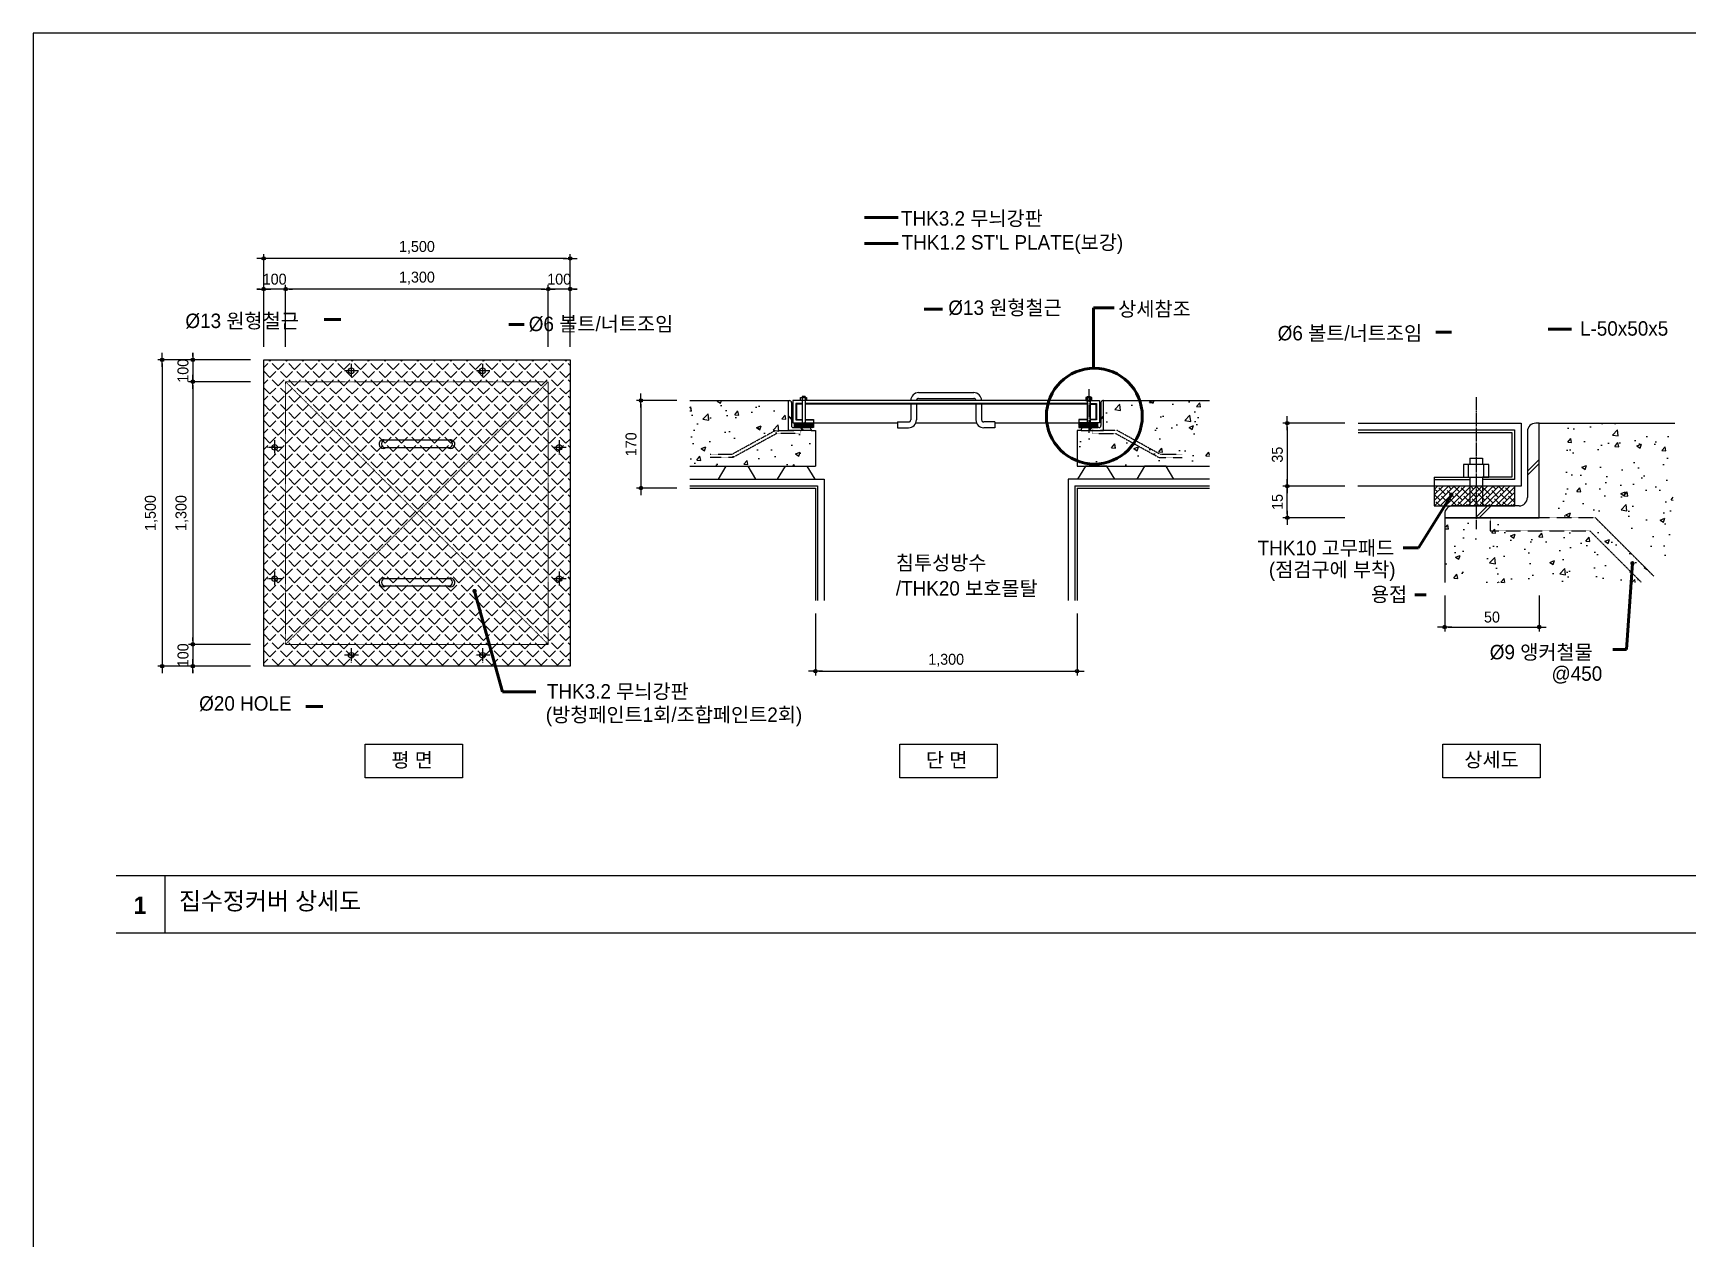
# Model space of a CAD drawing. Header units: millimetres. Extents: x 190 to 16800, y 0 to 5940.
# Drawn here: x 8400 to 12180, y 3185 to 5940 of the extents above; entities that cross this region are included whole.
import ezdxf
from ezdxf.enums import TextEntityAlignment as Align

# ---------------------------------------------------------------- set-up
doc = ezdxf.new("R2010")
doc.units = ezdxf.units.MM
for name, pattern in [('CEN', [35, 30, -2, 1, -2]), ('HID', [2.3, 1.5, -0.8]), ('HIDDEN', [0.375, 0.25, -0.125]), ('HIDK', [2.3, 1.4, -0.9])]:
    doc.linetypes.add(name, pattern=pattern)
for name, color, linetype in [('3', 3, 'Continuous'), ('3TEX', 3, 'Continuous'), ('4', 4, 'Continuous'), ('7', 7, 'Continuous'), ('7DIM', 9, 'Continuous'), ('8', 8, 'Continuous'), ('9', 9, 'Continuous'), ('CEN', 1, 'CEN'), ('COL', 2, 'Continuous'), ('EH', 2, 'HIDDEN'), ('ELE', 4, 'Continuous'), ('ELE1', 3, 'Continuous'), ('ETC', 6, 'Continuous'), ('HAT', 5, 'Continuous'), ('HATC', 1, 'Continuous'), ('HID', 7, 'HID'), ('SY', 1, 'Continuous'), ('SYM', 1, 'Continuous'), ('SYMBOL', 7, 'Continuous'), ('TEX', 3, 'Continuous'), ('WAL', 3, 'Continuous'), ('방수', 5, 'Continuous')]:
    doc.layers.add(name, color=color, linetype=linetype)
doc.layers.add('무근', color=7, linetype='Continuous', lineweight=18)
doc.styles.add('1', font='')
doc.styles.add('나눔고딕', font='')
doc.styles.get('1').set_extended_font_data('Dotum')
doc.styles.get('나눔고딕').set_extended_font_data('Dotum')
doc.dimstyles.new('DIM1', dxfattribs={"dimtxt": 3.5, "dimasz": 0.8, "dimexe": 1, "dimexo": 3, "dimgap": 1, "dimtad": 1, "dimdec": 0, "dimzin": 1, "dimlunit": 6, "dimtxsty": '나눔고딕', "dimblk": 'DIMDOT', "dimcen": 1, "dimclrd": 256, "dimclre": 256, "dimclrt": 3, "dimadec": 0, "dimazin": 0, "dimtfac": 1, "dimtdec": 0, "dimtix": 1, "dimtmove": 2, "dimatfit": 3, "dimldrblk": 'DIMDOT', "dimfxl": 1, "dimtolj": 1, "dimarcsym": 0})
pattern_1 = [(50, (-52786.67, -16635.654), (107.58903, -9.41282), [11.25, -123.75]), (355, (-52786.67, -16635.65), (-20.8127, 112.82882), [9, -99]), (100.4514, (-52777.71, -16636.44), (86.7764, 103.41593), [9.56103, -105.17132]), (46.1842, (-52786.67, -16605.65), (160.08616, -24.82785), [16.875, -185.625]), (96.6356, (-52773.33, -16607.72), (140.1994, 146.11768), [14.34154, -157.75695]), (351.1842, (-52786.67, -16605.65), (140.1993, 146.1178), [13.5, -148.5]), (21, (-52771.67, -16613.154), (89.53606, -60.39283), [11.25, -123.75]), (326, (-52771.67, -16613.15), (36.4973, 108.7725), [9, -99]), (71.4514, (-52764.21, -16618.19), (126.0334, 48.37957), [9.56103, -105.17132]), (37.5, (-52786.674, -16635.654), (1.823978, 49.934078), [0, -97.8, 0, -100.5, 0, -99.375]), (7.5, (-52786.674, -16635.654), (39.46043, 59.161757), [0, -57.3, 0, -95.55, 0, -37.875]), (327.5, (-52820.124, -16635.654), (80.073365, -3.38323), [0, -37.5, 0, -117, 0, -155.25]), (317.5, (-52835.124, -16635.654), (87.477925, 15.01575), [0, -48.75, 0, -77.7, 0, -110.25])]

# ---------------------------------------------------------------- blocks, each defined once
blk = doc.blocks.new('DIMDOT')
at = {"color": 0}
blk.add_line((-2, 0), (2, 0), dxfattribs=at)
for radius in [0.5, 0.25]:
    blk.add_circle((0, 0), radius, dxfattribs=at)
blk = doc.blocks.new('*D223')
at = {"layer": '7DIM', "lineweight": -2, "transparency": 16777216}
for p, q in [((8918.8, 5355.2), (8910.8, 5355.2)), ((8926.8, 5223.5), (8926.8, 5365.2)), ((8976.8, 5355.2), (8926.8, 5355.2)), ((8976.8, 5223.5), (8976.8, 5365.2)), ((8984.8, 5355.2), (8992.8, 5355.2))]:
    blk.add_line(p, q, dxfattribs=at)
at = {"layer": 'Defpoints', "color": 0, "transparency": 16777216}
for p in [(8926.8, 5355.2), (8926.8, 5193.5), (8976.8, 5193.5)]:
    blk.add_point(p, dxfattribs=at)
at = {"layer": '7DIM', "lineweight": -2, "transparency": 16777216, "xscale": 8, "yscale": 8, "zscale": 8}
for p, rotation in [((8926.8, 5355.2), 359.9999999615802), ((8976.8, 5355.2), 179.9999999615802)]:
    blk.add_blockref('DIMDOT', p, dxfattribs=dict(at, rotation=rotation))
at = {"layer": '7DIM', "color": 3, "transparency": 16777216, "insert": (8951.8, 5377.7), "char_height": 25, "attachment_point": 5, "rotation": 360, "style": '나눔고딕'}
blk.add_mtext('\\A1;100', dxfattribs=at)
blk = doc.blocks.new('*D224')
at = {"layer": '7DIM', "lineweight": -2, "transparency": 16777216}
for p, q in [((9870.3, 5100.5), (9778.5, 5100.5)), ((9788.5, 5092.5), (9788.5, 4908.5)), ((9870.3, 4900.5), (9778.5, 4900.5))]:
    blk.add_line(p, q, dxfattribs=at)
at = {"layer": 'Defpoints', "color": 0, "transparency": 16777216}
for p in [(9900.3, 5100.5), (9788.5, 4900.5), (9900.3, 4900.5)]:
    blk.add_point(p, dxfattribs=at)
at = {"layer": '7DIM', "lineweight": -2, "transparency": 16777216, "xscale": 8, "yscale": 8, "zscale": 8}
for p, rotation in [((9788.5, 5100.5), 90), ((9788.5, 4900.5), 270)]:
    blk.add_blockref('DIMDOT', p, dxfattribs=dict(at, rotation=rotation))
at = {"layer": '7DIM', "color": 3, "transparency": 16777216, "insert": (9766, 5000.5), "char_height": 25, "attachment_point": 5, "rotation": 90, "style": '나눔고딕'}
blk.add_mtext('\\A1;170', dxfattribs=at)
blk = doc.blocks.new('*D225')
at = {"layer": '7DIM', "lineweight": -2, "transparency": 16777216}
for p, q in [((10187, 4613.9), (10187, 4472.1)), ((10784.7, 4613.9), (10784.7, 4472.1)), ((10195, 4482.1), (10776.7, 4482.1))]:
    blk.add_line(p, q, dxfattribs=at)
at = {"layer": 'Defpoints', "color": 0, "transparency": 16777216}
for p in [(10187, 4643.9), (10784.7, 4643.9), (10784.7, 4482.1)]:
    blk.add_point(p, dxfattribs=at)
at = {"layer": '7DIM', "lineweight": -2, "transparency": 16777216, "xscale": 8, "yscale": 8, "zscale": 8, "rotation": 180}
blk.add_blockref('DIMDOT', (10187, 4482.1), dxfattribs=at)
at = {"layer": '7DIM', "lineweight": -2, "transparency": 16777216, "xscale": 8, "yscale": 8, "zscale": 8}
blk.add_blockref('DIMDOT', (10784.7, 4482.1), dxfattribs=at)
at = {"layer": '7DIM', "color": 3, "transparency": 16777216, "insert": (10485.8, 4507.1), "char_height": 25, "attachment_point": 5, "style": '나눔고딕'}
blk.add_mtext('\\A1;1,300', dxfattribs=at)
blk = doc.blocks.new('*D226')
at = {"layer": '7DIM', "lineweight": -2, "transparency": 16777216}
for p, q in [((11396.8, 5048.8), (11255, 5048.8)), ((11265, 5040.8), (11265, 4912.8)), ((11396.8, 4904.8), (11255, 4904.8))]:
    blk.add_line(p, q, dxfattribs=at)
at = {"layer": 'Defpoints', "color": 0, "transparency": 16777216}
for p in [(11426.8, 5048.8), (11265, 4904.8), (11426.8, 4904.8)]:
    blk.add_point(p, dxfattribs=at)
at = {"layer": '7DIM', "lineweight": -2, "transparency": 16777216, "xscale": 8, "yscale": 8, "zscale": 8}
for p, rotation in [((11265, 5048.8), 90), ((11265, 4904.8), 270)]:
    blk.add_blockref('DIMDOT', p, dxfattribs=dict(at, rotation=rotation))
at = {"layer": '7DIM', "color": 3, "transparency": 16777216, "insert": (11242.5, 4976.8), "char_height": 25, "attachment_point": 5, "rotation": 90, "style": '나눔고딕'}
blk.add_mtext('\\A1;35', dxfattribs=at)
blk = doc.blocks.new('*D227')
at = {"layer": '7DIM', "lineweight": -2, "transparency": 16777216}
for p, q in [((11396.8, 4904.8), (11255, 4904.8)), ((11265, 4840.8), (11265, 4896.8)), ((11396.8, 4832.8), (11255, 4832.8))]:
    blk.add_line(p, q, dxfattribs=at)
at = {"layer": 'Defpoints', "color": 0, "transparency": 16777216}
for p in [(11265, 4904.8), (11426.8, 4904.8), (11426.8, 4832.8)]:
    blk.add_point(p, dxfattribs=at)
at = {"layer": '7DIM', "lineweight": -2, "transparency": 16777216, "xscale": 8, "yscale": 8, "zscale": 8}
for p, rotation in [((11265, 4904.8), 90), ((11265, 4832.8), 270)]:
    blk.add_blockref('DIMDOT', p, dxfattribs=dict(at, rotation=rotation))
at = {"layer": '7DIM', "color": 3, "transparency": 16777216, "insert": (11242.5, 4868.8), "char_height": 25, "attachment_point": 5, "rotation": 90, "style": '나눔고딕'}
blk.add_mtext('\\A1;15', dxfattribs=at)
blk = doc.blocks.new('*D228')
at = {"layer": '7DIM', "lineweight": -2, "transparency": 16777216}
for p, q in [((11624.6, 4654.9), (11624.6, 4573.1)), ((11840.6, 4654.9), (11840.6, 4573.1)), ((11632.6, 4583.1), (11832.6, 4583.1))]:
    blk.add_line(p, q, dxfattribs=at)
at = {"layer": 'Defpoints', "color": 0, "transparency": 16777216}
for p in [(11624.6, 4684.9), (11840.6, 4684.9), (11840.6, 4583.1)]:
    blk.add_point(p, dxfattribs=at)
at = {"layer": '7DIM', "lineweight": -2, "transparency": 16777216, "xscale": 8, "yscale": 8, "zscale": 8, "rotation": 180}
blk.add_blockref('DIMDOT', (11624.6, 4583.1), dxfattribs=at)
at = {"layer": '7DIM', "lineweight": -2, "transparency": 16777216, "xscale": 8, "yscale": 8, "zscale": 8}
blk.add_blockref('DIMDOT', (11840.6, 4583.1), dxfattribs=at)
at = {"layer": '7DIM', "color": 3, "transparency": 16777216, "insert": (11732.6, 4605.6), "char_height": 25, "attachment_point": 5, "style": '나눔고딕'}
blk.add_mtext('\\A1;50', dxfattribs=at)
blk = doc.blocks.new('*D229')
at = {"layer": '7DIM', "lineweight": -2, "transparency": 16777216}
for p, q in [((8926.8, 5223.5), (8926.8, 5435.2)), ((9618.8, 5425.2), (8934.8, 5425.2)), ((9626.8, 5223.5), (9626.8, 5435.2))]:
    blk.add_line(p, q, dxfattribs=at)
at = {"layer": 'Defpoints', "color": 0, "transparency": 16777216}
for p in [(8926.8, 5425.2), (8926.8, 5193.5), (9626.8, 5193.5)]:
    blk.add_point(p, dxfattribs=at)
at = {"layer": '7DIM', "lineweight": -2, "transparency": 16777216, "xscale": 8, "yscale": 8, "zscale": 8}
for p, rotation in [((8926.8, 5425.2), 179.9999999627999), ((9626.8, 5425.2), 359.9999999627999)]:
    blk.add_blockref('DIMDOT', p, dxfattribs=dict(at, rotation=rotation))
at = {"layer": '7DIM', "color": 3, "transparency": 16777216, "insert": (9276.8, 5450.2), "char_height": 25, "attachment_point": 5, "rotation": 360, "style": '나눔고딕'}
blk.add_mtext('\\A1;1,500', dxfattribs=at)
blk = doc.blocks.new('*D230')
at = {"layer": '7DIM', "lineweight": -2, "transparency": 16777216}
for p, q in [((8976.8, 5223.5), (8976.8, 5365.2)), ((9568.8, 5355.2), (8984.8, 5355.2)), ((9576.8, 5223.5), (9576.8, 5365.2))]:
    blk.add_line(p, q, dxfattribs=at)
at = {"layer": 'Defpoints', "color": 0, "transparency": 16777216}
for p in [(8976.8, 5355.2), (8976.8, 5193.5), (9576.8, 5193.5)]:
    blk.add_point(p, dxfattribs=at)
at = {"layer": '7DIM', "lineweight": -2, "transparency": 16777216, "xscale": 8, "yscale": 8, "zscale": 8}
for p, rotation in [((8976.8, 5355.2), 179.9999999630032), ((9576.8, 5355.2), 359.9999999630032)]:
    blk.add_blockref('DIMDOT', p, dxfattribs=dict(at, rotation=rotation))
at = {"layer": '7DIM', "color": 3, "transparency": 16777216, "insert": (9276.8, 5380.2), "char_height": 25, "attachment_point": 5, "rotation": 360, "style": '나눔고딕'}
blk.add_mtext('\\A1;1,300', dxfattribs=at)
blk = doc.blocks.new('*D231')
at = {"layer": '7DIM', "lineweight": -2, "transparency": 16777216}
for p, q in [((9568.8, 5355.2), (9560.8, 5355.2)), ((9576.8, 5223.5), (9576.8, 5365.2)), ((9626.8, 5355.2), (9576.8, 5355.2)), ((9626.8, 5223.5), (9626.8, 5365.2)), ((9634.8, 5355.2), (9642.8, 5355.2))]:
    blk.add_line(p, q, dxfattribs=at)
at = {"layer": 'Defpoints', "color": 0, "transparency": 16777216}
for p in [(9576.8, 5355.2), (9576.8, 5193.5), (9626.8, 5193.5)]:
    blk.add_point(p, dxfattribs=at)
at = {"layer": '7DIM', "lineweight": -2, "transparency": 16777216, "xscale": 8, "yscale": 8, "zscale": 8}
for p, rotation in [((9576.8, 5355.2), 359.9999999615802), ((9626.8, 5355.2), 179.9999999615802)]:
    blk.add_blockref('DIMDOT', p, dxfattribs=dict(at, rotation=rotation))
at = {"layer": '7DIM', "color": 3, "transparency": 16777216, "insert": (9601.8, 5377.7), "char_height": 25, "attachment_point": 5, "rotation": 360, "style": '나눔고딕'}
blk.add_mtext('\\A1;100', dxfattribs=at)
blk = doc.blocks.new('*D232')
at = {"layer": '7DIM', "lineweight": -2, "transparency": 16777216}
for p, q in [((8896.8, 4543.5), (8755, 4543.5)), ((8765, 4551.5), (8765, 4559.5)), ((8765, 4543.5), (8765, 4493.5)), ((8896.8, 4493.5), (8755, 4493.5)), ((8765, 4485.5), (8765, 4477.5))]:
    blk.add_line(p, q, dxfattribs=at)
at = {"layer": 'Defpoints', "color": 0, "transparency": 16777216}
for p in [(8926.8, 4543.5), (8765, 4493.5), (8926.8, 4493.5)]:
    blk.add_point(p, dxfattribs=at)
at = {"layer": '7DIM', "lineweight": -2, "transparency": 16777216, "xscale": 8, "yscale": 8, "zscale": 8}
for p, rotation in [((8765, 4543.5), 270), ((8765, 4493.5), 90)]:
    blk.add_blockref('DIMDOT', p, dxfattribs=dict(at, rotation=rotation))
at = {"layer": '7DIM', "color": 3, "transparency": 16777216, "insert": (8742.5, 4518.5), "char_height": 25, "attachment_point": 5, "rotation": 90, "style": '나눔고딕'}
blk.add_mtext('\\A1;100', dxfattribs=at)
blk = doc.blocks.new('*D233')
at = {"layer": '7DIM', "lineweight": -2, "transparency": 16777216}
for p, q in [((8896.8, 5193.5), (8685, 5193.5)), ((8695, 5185.5), (8695, 4501.5)), ((8896.8, 4493.5), (8685, 4493.5))]:
    blk.add_line(p, q, dxfattribs=at)
at = {"layer": 'Defpoints', "color": 0, "transparency": 16777216}
for p in [(8926.8, 5193.5), (8695, 4493.5), (8926.8, 4493.5)]:
    blk.add_point(p, dxfattribs=at)
at = {"layer": '7DIM', "lineweight": -2, "transparency": 16777216, "xscale": 8, "yscale": 8, "zscale": 8}
for p, rotation in [((8695, 5193.5), 90), ((8695, 4493.5), 270)]:
    blk.add_blockref('DIMDOT', p, dxfattribs=dict(at, rotation=rotation))
at = {"layer": '7DIM', "color": 3, "transparency": 16777216, "insert": (8670.1, 4843.5), "char_height": 25, "attachment_point": 5, "rotation": 90, "style": '나눔고딕'}
blk.add_mtext('\\A1;1,500', dxfattribs=at)
blk = doc.blocks.new('*D234')
at = {"layer": '7DIM', "lineweight": -2, "transparency": 16777216}
for p, q in [((8896.8, 5143.5), (8755, 5143.5)), ((8765, 5135.5), (8765, 4551.5)), ((8896.8, 4543.5), (8755, 4543.5))]:
    blk.add_line(p, q, dxfattribs=at)
at = {"layer": 'Defpoints', "color": 0, "transparency": 16777216}
for p in [(8926.8, 5143.5), (8765, 4543.5), (8926.8, 4543.5)]:
    blk.add_point(p, dxfattribs=at)
at = {"layer": '7DIM', "lineweight": -2, "transparency": 16777216, "xscale": 8, "yscale": 8, "zscale": 8}
for p, rotation in [((8765, 5143.5), 90), ((8765, 4543.5), 270)]:
    blk.add_blockref('DIMDOT', p, dxfattribs=dict(at, rotation=rotation))
at = {"layer": '7DIM', "color": 3, "transparency": 16777216, "insert": (8740.1, 4843.5), "char_height": 25, "attachment_point": 5, "rotation": 90, "style": '나눔고딕'}
blk.add_mtext('\\A1;1,300', dxfattribs=at)
blk = doc.blocks.new('*D235')
at = {"layer": '7DIM', "lineweight": -2, "transparency": 16777216}
for p, q in [((8896.8, 5193.5), (8755, 5193.5)), ((8765, 5201.5), (8765, 5209.5)), ((8765, 5193.5), (8765, 5143.5)), ((8896.8, 5143.5), (8755, 5143.5)), ((8765, 5135.5), (8765, 5127.5))]:
    blk.add_line(p, q, dxfattribs=at)
at = {"layer": 'Defpoints', "color": 0, "transparency": 16777216}
for p in [(8926.8, 5193.5), (8765, 5143.5), (8926.8, 5143.5)]:
    blk.add_point(p, dxfattribs=at)
at = {"layer": '7DIM', "lineweight": -2, "transparency": 16777216, "xscale": 8, "yscale": 8, "zscale": 8}
for p, rotation in [((8765, 5193.5), 270), ((8765, 5143.5), 90)]:
    blk.add_blockref('DIMDOT', p, dxfattribs=dict(at, rotation=rotation))
at = {"layer": '7DIM', "color": 3, "transparency": 16777216, "insert": (8742.5, 5168.5), "char_height": 25, "attachment_point": 5, "rotation": 90, "style": '나눔고딕'}
blk.add_mtext('\\A1;100', dxfattribs=at)

msp = doc.modelspace()

# ---------------------------------------------------------------- hatches: boundary and pattern name
at = {"layer": '8'}
h = msp.add_hatch(dxfattribs=at)
h.set_pattern_fill('ANGLE', color=256, scale=96.538637, angle=45, style=0)
h.set_pattern_definition([(45, (3478.39, 1229.577), (-18.77236, 18.77236), [19.30773, -7.2404]), (135, (3478.39, 1229.577), (-18.77236, -18.77236), [19.30773, -7.2404])])
h.paths.add_polyline_path([(9626.7, 5193.4), (9626.7, 4493.5), (8926.8, 4493.5), (8926.8, 5193.4)])
h = msp.add_hatch(dxfattribs=at)
h.set_pattern_fill('AR-CONC', color=256, scale=15, style=0)
h.set_pattern_definition(pattern_1)
edge = h.paths.add_edge_path()
edge.add_line((10126, 5100.5), (9900.3, 5100.5))
edge.add_line((9900.3, 5100.5), (9900.3, 4950.5))
edge.add_line((9900.3, 4950.5), (10187, 4950.5))
edge.add_line((10187, 4950.5), (10187, 5032.3))
edge.add_line((10187, 5032.3), (10177.2, 5032.3))
edge.add_line((10177.2, 5032.3), (10152.5, 5032.3))
edge.add_arc((10154.5, 5030.3), 2.84, 134.5091, 134.7244)
edge.add_line((10152.5, 5032.3), (10152.5, 5032.3))
edge.add_line((10152.5, 5032.3), (10126, 5032.3))
edge.add_line((10126, 5032.3), (10126, 5100.5))
h = msp.add_hatch(dxfattribs=at)
h.set_pattern_fill('AR-CONC', color=256, scale=15, style=0)
h.set_pattern_definition(pattern_1)
edge = h.paths.add_edge_path()
edge.add_line((10784.7, 4962.9), (10784.7, 4950.5))
edge.add_line((10784.7, 4950.5), (11087.4, 4950.5))
edge.add_line((11087.4, 4950.5), (11087.4, 5100.5))
edge.add_line((11087.4, 5100.5), (10927.9, 5100.5))
edge.add_arc((10824.3, 5064.9), 109.5, 0, 18.9299, ccw=False)
edge.add_arc((10824.3, 5064.9), 109.5, 248.7784, 360, ccw=False)
edge = h.paths.add_edge_path(flags=17)
edge.add_arc((10824.3, 5064.9), 109.5, 360, 378.9299)
edge.add_line((10927.9, 5100.5), (10845.6, 5100.5))
edge.add_line((10845.6, 5100.5), (10845.6, 5032.3))
edge.add_line((10845.6, 5032.3), (10876, 5032.3))
edge.add_line((10876, 5032.3), (10918.4, 5008.8))
edge.add_arc((10824.3, 5064.9), 109.5, 329.168, 360)
edge = h.paths.add_edge_path(flags=16)
edge.add_line((10914.2, 5002.4), (10873, 5025.2))
edge.add_line((10873, 5025.2), (10819.2, 5025.2))
edge.add_line((10819.2, 5025.2), (10819.2, 5032.3))
edge.add_line((10819.2, 5032.3), (10794.5, 5032.3))
edge.add_line((10794.5, 5032.3), (10784.7, 5032.3))
edge.add_line((10784.7, 5032.3), (10784.7, 4962.9))
edge.add_arc((10824.3, 5064.9), 109.5, 248.7784, 325.1611)
h = msp.add_hatch(dxfattribs=at)
h.set_pattern_fill('AR-CONC', color=256, scale=15, style=0)
h.set_pattern_definition([(50, (9612.33, 13420.37), (107.589, -9.4128), [11.25, -123.75]), (355, (9612.33, 13420.37), (-20.8127, 112.8288), [9, -99]), (100.4514, (9621.29, 13419.58), (86.7764, 103.4159), [9.561, -105.1713]), (46.1842, (9612.33, 13450.37), (160.0862, -24.8279), [16.875, -185.625]), (96.6356, (9625.67, 13448.3), (140.1994, 146.1177), [14.3415, -157.757]), (351.1842, (9612.33, 13450.37), (140.1993, 146.1178), [13.5, -148.5]), (21, (9627.33, 13442.87), (89.5361, -60.3928), [11.25, -123.75]), (326, (9627.33, 13442.87), (36.4973, 108.7725), [9, -99]), (71.4514, (9634.79, 13437.84), (126.0334, 48.3796), [9.561, -105.1713]), (37.5, (9612.33, 13420.37), (1.82398, 49.93408), [0, -97.8, 0, -100.5, 0, -99.375]), (7.5, (9612.33, 13420.37), (39.46043, 59.16176), [0, -57.3, 0, -95.55, 0, -37.875]), (327.5, (9578.88, 13420.37), (80.07337, -3.38323), [0, -37.5, 0, -117, 0, -155.25]), (317.5, (9563.88, 13420.37), (87.4779, 15.01575), [0, -48.75, 0, -77.7, 0, -110.25])])
h.paths.add_polyline_path([(12118.5, 4684.9), (12000.6, 4802.8), (11773, 4802.8), (11773, 4832.8), (11772.4, 4832.8), (11754.3, 4793.7), (11748.8, 4797.4), (11705.9, 4733.4), (11627.5, 4733.4), (11627.5, 4684.9)])
h.paths.add_polyline_path([(11705.9, 4733.4), (11772.4, 4832.8), (11627.5, 4832.8), (11627.5, 4733.4)], flags=16)
h.paths.add_polyline_path([(12146.8, 5048.8), (11884.9, 5048.8), (11884.9, 4832.8), (12013, 4832.8), (12146.8, 4698.9)])

# ---------------------------------------------------------------- linework, layer by layer
at = {"color": 0}
for p, q in [((10139.3, 5038.7), (10139.1, 5038.8)), ((10789, 5038.7), (10788.8, 5038.9))]:
    msp.add_line(p, q, dxfattribs=at)
for p, q in [((11722.4, 4904.4), (11722.1, 4904.7)), ((11773.3, 4904.4), (11773.1, 4904.7)), ((11601.5, 4859.9), (11600.9, 4860.5))]:
    msp.add_line(p, q)
msp.add_lwpolyline([(8400, 0), (16800, 0), (16800, 5940), (8400, 5940)], close=True)
at = {"layer": '3'}
for p, q in [((10156.7, 5100.5), (10135.8, 5100.5)), ((10815, 5100.5), (10835.8, 5100.5))]:
    msp.add_line(p, q, dxfattribs=at)
for radius in [18, 5]:
    msp.add_arc((10422.9, 5100.5), radius, 90, 180, dxfattribs=at)
at = {"layer": '4'}
for p, q in [((10126, 5100.5), (10128, 5100.5)), ((10126, 5032.3), (10126, 5100.5)), ((10132.4, 5059.5), (10126, 5065.8)), ((10132.4, 5096), (10132.4, 5043.2)), ((10839.3, 5059.5), (10845.6, 5065.8)), ((10845.6, 5100.5), (10843.7, 5100.5)), ((10132.4, 5057.4), (10126, 5063.8)), ((10177.2, 5032.3), (10126, 5032.3)), ((10136.9, 5038.7), (10172.7, 5038.7)), ((10139.3, 5049.3), (10182.9, 5049.3)), ((10139.3, 5038.7), (10139.3, 5049.3)), ((10182.9, 5038.7), (10139.3, 5038.7)), ((10152.1, 5038.7), (10158.5, 5032.3)), ((10154.1, 5038.7), (10160.5, 5032.3)), ((10177.2, 5034.2), (10177.2, 5032.3)), ((10177.2, 5032.3), (10187, 5032.3)), ((10182.9, 5049.3), (10182.9, 5038.7)), ((10794.5, 5032.3), (10784.7, 5032.3)), ((10832.4, 5049.3), (10788.8, 5049.3)), ((10788.8, 5049.3), (10788.8, 5038.7)), ((10788.8, 5038.7), (10832.4, 5038.7)), ((10794.5, 5034.2), (10794.5, 5032.3)), ((10834.8, 5038.7), (10799, 5038.7)), ((10817.6, 5038.7), (10811.2, 5032.3)), ((10819.6, 5038.7), (10813.2, 5032.3)), ((10832.4, 5038.7), (10832.4, 5049.3)), ((10839.3, 5057.4), (10845.6, 5063.8)), ((11813.6, 5029.9), (11813.6, 4878.7)), ((11840.6, 5048.8), (11832.5, 5048.8)), ((11600.6, 4904.8), (11600.6, 4859.8)), ((11784.8, 4904.8), (11600.6, 4904.8)), ((11784.8, 4859.8), (11784.8, 4904.8)), ((11600.6, 4859.8), (11784.8, 4859.8)), ((11624.6, 4840.9), (11624.6, 4832.8)), ((11794.7, 4859.8), (11643.5, 4859.8)), ((11624.6, 4832.8), (11840.6, 4832.8))]:
    msp.add_line(p, q, dxfattribs=at)
for centre in [(9126.8, 5168.5), (9426.8, 5168.5), (8951.8, 4993.5), (9601.8, 4993.5), (8951.8, 4693.5), (9601.8, 4693.5), (9126.8, 4518.5), (9426.8, 4518.5)]:
    msp.add_circle(centre, 6.48, dxfattribs=at)
for centre, radius, start, end in [((10128, 5096), 4.47, 0, 90), ((10136.9, 5043.2), 4.47, 180, 270), ((10172.7, 5034.2), 4.47, 0, 90), ((11832.5, 5029.9), 18.9, 90, 180), ((11794.7, 4878.7), 18.9, 270, 0), ((11643.5, 4840.9), 18.9, 90, 180)]:
    msp.add_arc(centre, radius, start, end, dxfattribs=at)
at = {"layer": '7'}
for p, q in [((9900.3, 5100.5), (10126, 5100.5)), ((11840.6, 4832.8), (11840.6, 5048.8)), ((11840.6, 5048.8), (12150.6, 5048.8)), ((11624.6, 4832.8), (11624.6, 4684.9)), ((11840.6, 4832.8), (11624.6, 4832.8))]:
    msp.add_line(p, q, dxfattribs=at)
at = {"layer": '8'}
for p, q in [((10182.9, 5049.3), (10374.9, 5049.3)), ((10416.4, 5049.3), (10555.3, 5049.3)), ((10596.8, 5049.3), (10788.8, 5049.3)), ((9900.3, 4920.5), (10207, 4920.5)), ((10207, 4920.5), (10207, 4643.9)), ((10764.7, 4920.5), (10764.7, 4643.9)), ((11087.4, 4920.5), (10764.7, 4920.5))]:
    msp.add_line(p, q, dxfattribs=at)
at = {"layer": '8', "ltscale": 2}
msp.add_line((11600.6, 4904.8), (11426.6, 4904.8), dxfattribs=at)
at = {"layer": '8'}
for points in [[(9915.5, 4920.5), (9965.5, 4920.5), (9983.5, 4950.5), (10032.5, 4950.5), (10050.5, 4920.5)], [(10050.5, 4920.5), (10100.5, 4920.5), (10118.5, 4950.5), (10167.5, 4950.5), (10185.5, 4920.5)], [(10921.2, 4920.5), (10871.2, 4920.5), (10853.2, 4950.5), (10804.2, 4950.5), (10786.2, 4920.5)], [(11056.2, 4920.5), (11006.2, 4920.5), (10988.2, 4950.5), (10939.2, 4950.5), (10921.2, 4920.5)]]:
    msp.add_lwpolyline(points, dxfattribs=at)
at = {"layer": '9'}
for p, q in [((15829.9, 4014.3), (8589.9, 4014.3)), ((8701.9, 3883.7), (8701.9, 4013.7)), ((8589.9, 3884.3), (15829.9, 3884.3))]:
    msp.add_line(p, q, dxfattribs=at)
for points in [[(9158.8, 4315.5), (9381, 4315.5), (9381, 4238.7), (9158.8, 4238.7)], [(10380.1, 4315.5), (10602.3, 4315.5), (10602.3, 4238.7), (10380.1, 4238.7)], [(11620.3, 4315.5), (11842.5, 4315.5), (11842.5, 4238.7), (11620.3, 4238.7)]]:
    msp.add_lwpolyline(points, close=True, dxfattribs=at)
at = {"layer": 'CEN'}
for p, q in [((9126.8, 5184.7), (9126.8, 5152.3)), ((9426.8, 5184.7), (9426.8, 5152.3)), ((9143, 5168.5), (9110.6, 5168.5)), ((9443, 5168.5), (9410.6, 5168.5)), ((10811.6, 5126.5), (10811.6, 5026)), ((11696.6, 5107.9), (11696.6, 4806.4)), ((8968, 4993.5), (8935.6, 4993.5)), ((8951.8, 5009.7), (8951.8, 4977.3)), ((9618, 4993.5), (9585.6, 4993.5)), ((9601.8, 5009.7), (9601.8, 4977.3)), ((8968, 4693.5), (8935.6, 4693.5)), ((8951.8, 4709.7), (8951.8, 4677.3)), ((9618, 4693.5), (9585.6, 4693.5)), ((9601.8, 4709.7), (9601.8, 4677.3)), ((9143, 4518.5), (9110.6, 4518.5)), ((9126.8, 4534.7), (9126.8, 4502.3)), ((9443, 4518.5), (9410.6, 4518.5)), ((9426.8, 4534.7), (9426.8, 4502.3))]:
    msp.add_line(p, q, dxfattribs=at)
at = {"layer": 'COL'}
for p, q in [((9900.3, 4900.5), (10187, 4900.5)), ((10187, 4900.5), (10187, 4643.9)), ((10784.7, 4900.5), (11087.4, 4900.5)), ((10784.7, 4900.5), (10784.7, 4643.9))]:
    msp.add_line(p, q, dxfattribs=at)
at = {"layer": 'EH', "ltscale": 2}
for p, q in [((9996.3, 4977.8), (10095.7, 5032.3)), ((10095.7, 5032.3), (10152.5, 5032.3)), ((10876, 5032.3), (10819.2, 5032.3)), ((10819.2, 5032.3), (10819.2, 5025.2)), ((10975.4, 4977.3), (10876, 5032.3)), ((10098.7, 5025.2), (9999.2, 4970.7)), ((10152.5, 5025.2), (10098.7, 5025.2)), ((10819.2, 5025.2), (10873, 5025.2)), ((10873, 5025.2), (10972.5, 4970.2)), ((9946.6, 4977.8), (9996.3, 4977.8)), ((9999.2, 4970.7), (9946.6, 4970.7)), ((10972.5, 4970.2), (11025.1, 4970.2)), ((11025.1, 4977.3), (10975.4, 4977.3)), ((11968.7, 4832.8), (11728.7, 4832.8)), ((11728.7, 4832.8), (11728.7, 4802.8)), ((11728.7, 4802.8), (11956.3, 4802.8)), ((11956.3, 4802.8), (12074.2, 4684.9)), ((12102.6, 4698.9), (11968.7, 4832.8))]:
    msp.add_line(p, q, dxfattribs=at)
at = {"layer": 'ELE'}
for p, q in [((9195.8, 5002.1), (9195.8, 5001)), ((9350.2, 5009.7), (9203.4, 5009.7)), ((9203.4, 4993.5), (9350.2, 4993.5)), ((9357.8, 5001), (9357.8, 5002.1)), ((9350.2, 4693.5), (9203.4, 4693.5)), ((9195.8, 4685.9), (9195.8, 4684.8)), ((9203.4, 4677.3), (9350.2, 4677.3)), ((9357.8, 4684.8), (9357.8, 4685.9))]:
    msp.add_line(p, q, dxfattribs=at)
for centre, radius, start, end in [((9200.2, 5001), 10, 59.7425, 310.9048), ((9203.4, 5002.1), 7.56, 90, 180), ((9203.4, 5001), 7.56, 180, 270), ((9353.4, 5001), 10, 229.0952, 120.2575), ((9350.2, 5002.1), 7.56, 0, 90), ((9350.2, 5001), 7.56, 270, 0), ((9200.2, 4684.8), 10, 59.7425, 310.9048), ((9203.4, 4685.9), 7.56, 90, 180), ((9353.4, 4684.8), 10, 229.0952, 120.2575), ((9350.2, 4685.9), 7.56, 0, 90), ((9203.4, 4684.8), 7.56, 180, 270), ((9350.2, 4684.8), 7.56, 270, 0)]:
    msp.add_arc(centre, radius, start, end, dxfattribs=at)
at = {"layer": 'ELE1'}
for p, q in [((10422.9, 5118.5), (10548.8, 5118.5)), ((10422.9, 5105.5), (10548.8, 5105.5)), ((10135.8, 5100.5), (10135.8, 5049.3)), ((10808.1, 5100.5), (10163.5, 5100.5)), ((10404.9, 5092.3), (10404.9, 5056.5)), ((10417.9, 5092.3), (10417.9, 5056.5)), ((10553.8, 5092.3), (10553.8, 5056.5)), ((10566.8, 5092.3), (10566.8, 5056.5)), ((10835.8, 5100.5), (10835.8, 5049.3)), ((10839.3, 5096), (10839.3, 5043.2)), ((10845.6, 5032.3), (10845.6, 5100.5)), ((10845.6, 5100.5), (11087.4, 5100.5)), ((10135.8, 5049.3), (10156.7, 5049.3)), ((10187, 5032.3), (10187, 4950.5)), ((10374.9, 5051.5), (10374.9, 5038.5)), ((10374.9, 5051.5), (10399.9, 5051.5)), ((10374.9, 5038.5), (10399.9, 5038.5)), ((10596.8, 5051.5), (10571.8, 5051.5)), ((10596.8, 5038.5), (10571.8, 5038.5)), ((10596.8, 5051.5), (10596.8, 5038.5)), ((10784.7, 5032.3), (10784.7, 4950.5)), ((10794.5, 5032.3), (10845.6, 5032.3)), ((10835.8, 5049.3), (10815, 5049.3)), ((9900.3, 4950.5), (10187, 4950.5)), ((10784.7, 4950.5), (11087.4, 4950.5))]:
    msp.add_line(p, q, dxfattribs=at)
msp.add_lwpolyline([(9626.8, 4493.5), (8926.8, 4493.5), (8926.8, 5193.5), (9626.8, 5193.5)], close=True, dxfattribs=at)
for centre, radius, start, end in [((10548.8, 5100.5), 18, 0, 90), ((10548.8, 5100.5), 5, 0, 90), ((10843.7, 5096), 4.47, 90, 180), ((10399.9, 5056.5), 18, 270, 0), ((10399.9, 5056.5), 5, 270, 0), ((10571.8, 5056.5), 18, 180, 270), ((10571.8, 5056.5), 5, 180, 270), ((10799, 5034.2), 4.47, 90, 180), ((10834.8, 5043.2), 4.47, 270, 0)]:
    msp.add_arc(centre, radius, start, end, dxfattribs=at)
at = {"layer": 'ETC'}
for p, q in [((10156.7, 5093.6), (10142.7, 5093.6)), ((10142.7, 5093.6), (10142.7, 5056.1)), ((10156.7, 5092.3), (10144, 5092.3)), ((10144, 5092.3), (10144, 5057.5)), ((10808.1, 5093.6), (10163.5, 5093.6)), ((10808.1, 5092.3), (10163.5, 5092.3)), ((10815, 5093.6), (10829, 5093.6)), ((10815, 5092.3), (10827.7, 5092.3)), ((10827.7, 5092.3), (10827.7, 5057.5)), ((10829, 5093.6), (10829, 5056.1)), ((10142.7, 5056.1), (10156.7, 5056.1)), ((10144, 5057.5), (10156.7, 5057.5)), ((10827.7, 5057.5), (10815, 5057.5)), ((10829, 5056.1), (10815, 5056.1))]:
    msp.add_line(p, q, dxfattribs=at)
at = {"layer": 'HAT'}
for p, q in [((10139.1, 5044.6), (10143.8, 5049.3)), ((10139.1, 5041.6), (10146.9, 5049.3)), ((10139.1, 5047.6), (10140.8, 5049.3)), ((10140.8, 5046.2), (10139.1, 5047.9)), ((10142.3, 5041.7), (10139.1, 5044.8)), ((10139.2, 5038.6), (10149.9, 5049.3)), ((10142.3, 5038.6), (10140, 5040.9)), ((10145.3, 5044.7), (10141.5, 5048.5)), ((10142.2, 5038.6), (10152.9, 5049.3)), ((10146.8, 5040.2), (10143, 5043.9)), ((10145.3, 5038.6), (10144.5, 5039.4)), ((10145.2, 5038.6), (10155.9, 5049.3)), ((10149.8, 5043.2), (10146, 5047)), ((10148.3, 5047.7), (10146.7, 5049.3)), ((10151.3, 5038.7), (10147.5, 5042.4)), ((10148.2, 5038.6), (10158.9, 5049.3)), ((10152.8, 5046.2), (10149.7, 5049.3)), ((10154.3, 5041.7), (10150.6, 5045.5)), ((10151.3, 5038.6), (10161.9, 5049.3)), ((10154.4, 5038.6), (10152.1, 5040.9)), ((10157.3, 5044.7), (10153.6, 5048.5)), ((10154.3, 5038.6), (10164.9, 5049.3)), ((10158.8, 5040.2), (10155.1, 5043.9)), ((10157.4, 5038.6), (10156.6, 5039.4)), ((10157.3, 5038.6), (10167.9, 5049.3)), ((10161.9, 5043.2), (10158.1, 5047)), ((10160.3, 5047.7), (10158.8, 5049.3)), ((10163.4, 5038.7), (10159.6, 5042.4)), ((10160.3, 5038.6), (10171, 5049.3)), ((10164.9, 5046.2), (10161.8, 5049.3)), ((10166.4, 5041.7), (10162.6, 5045.5)), ((10163.3, 5038.6), (10174, 5049.3)), ((10166.4, 5038.6), (10164.1, 5040.9)), ((10169.4, 5044.7), (10165.6, 5048.5)), ((10166.3, 5038.6), (10177, 5049.3)), ((10170.9, 5040.2), (10167.1, 5043.9)), ((10169.4, 5038.6), (10168.6, 5039.4)), ((10169.3, 5038.6), (10180, 5049.3)), ((10173.9, 5043.2), (10170.1, 5047)), ((10172.4, 5047.7), (10170.8, 5049.3)), ((10175.4, 5038.7), (10171.6, 5042.4)), ((10172.4, 5038.6), (10182.7, 5049)), ((10176.9, 5046.2), (10173.8, 5049.3)), ((10178.4, 5041.7), (10174.7, 5045.5)), ((10175.4, 5038.6), (10182.7, 5046)), ((10178.5, 5038.6), (10176.2, 5040.9)), ((10181.4, 5044.7), (10177.7, 5048.5)), ((10178.4, 5038.6), (10182.7, 5043)), ((10182.7, 5040.4), (10179.2, 5043.9)), ((10181.5, 5038.6), (10180.7, 5039.4)), ((10181.4, 5038.6), (10182.7, 5040)), ((10182.7, 5046.4), (10182.2, 5047)), ((10788.8, 5047.6), (10790.5, 5049.3)), ((10788.8, 5044.6), (10793.5, 5049.3)), ((10788.8, 5041.6), (10796.6, 5049.3)), ((10790.5, 5046.3), (10788.8, 5047.9)), ((10792, 5041.7), (10788.8, 5044.9)), ((10788.9, 5038.7), (10799.6, 5049.3)), ((10792, 5038.7), (10789.7, 5041)), ((10795, 5044.7), (10791.2, 5048.5)), ((10791.9, 5038.7), (10802.6, 5049.3)), ((10796.5, 5040.2), (10792.7, 5044)), ((10795, 5038.7), (10794.2, 5039.5)), ((10794.9, 5038.7), (10805.6, 5049.3)), ((10799.5, 5043.2), (10795.7, 5047)), ((10798, 5047.8), (10796.4, 5049.3)), ((10801, 5038.7), (10797.3, 5042.5)), ((10798, 5038.7), (10808.6, 5049.3)), ((10802.5, 5046.3), (10799.4, 5049.3)), ((10804, 5041.7), (10800.3, 5045.5)), ((10801, 5038.7), (10811.6, 5049.3)), ((10804.1, 5038.7), (10801.8, 5041)), ((10807, 5044.7), (10803.3, 5048.5)), ((10804, 5038.7), (10814.6, 5049.3)), ((10808.6, 5040.2), (10804.8, 5044)), ((10807.1, 5038.7), (10806.3, 5039.5)), ((10807, 5038.7), (10817.7, 5049.3)), ((10811.6, 5043.2), (10807.8, 5047)), ((10810.1, 5047.8), (10808.5, 5049.3)), ((10813.1, 5038.7), (10809.3, 5042.5)), ((10810, 5038.7), (10820.7, 5049.3)), ((10814.6, 5046.3), (10811.5, 5049.3)), ((10816.1, 5041.7), (10812.3, 5045.5)), ((10813, 5038.7), (10823.7, 5049.3)), ((10816.1, 5038.7), (10813.8, 5041)), ((10819.1, 5044.7), (10815.3, 5048.5)), ((10816, 5038.7), (10826.7, 5049.3)), ((10820.6, 5040.2), (10816.8, 5044)), ((10819.1, 5038.7), (10818.3, 5039.5)), ((10819.1, 5038.7), (10829.7, 5049.3)), ((10823.6, 5043.2), (10819.9, 5047)), ((10822.1, 5047.8), (10820.5, 5049.3)), ((10825.1, 5038.7), (10821.4, 5042.5)), ((10822.1, 5038.7), (10832.4, 5049)), ((10826.6, 5046.3), (10823.6, 5049.3)), ((10828.1, 5041.7), (10824.4, 5045.5)), ((10825.1, 5038.7), (10832.4, 5046)), ((10828.2, 5038.7), (10825.9, 5041)), ((10831.2, 5044.7), (10827.4, 5048.5)), ((10828.1, 5038.7), (10832.4, 5043)), ((10832.4, 5040.4), (10828.9, 5044)), ((10831.2, 5038.7), (10830.4, 5039.5)), ((10831.1, 5038.7), (10832.4, 5040)), ((10832.4, 5046.5), (10831.9, 5047)), ((11600.9, 4872), (11633.6, 4904.7)), ((11600.9, 4884.7), (11620.9, 4904.7)), ((11600.9, 4897.5), (11608.1, 4904.7)), ((11607.9, 4891.7), (11600.9, 4898.6)), ((11614.2, 4872.6), (11600.9, 4885.9)), ((11601.3, 4859.7), (11646.3, 4904.7)), ((11627, 4885.3), (11611, 4901.2)), ((11614, 4859.7), (11659, 4904.7)), ((11633.3, 4866.2), (11617.4, 4882.1)), ((11626.8, 4859.7), (11671.8, 4904.7)), ((11646, 4879), (11630.1, 4894.9)), ((11639.7, 4898.1), (11633, 4904.7)), ((11639.5, 4859.7), (11684.5, 4904.7)), ((11658.8, 4891.7), (11645.8, 4904.7)), ((11665.1, 4872.6), (11649.2, 4888.5)), ((11652.2, 4859.7), (11697.2, 4904.7)), ((11677.9, 4885.3), (11662, 4901.2)), ((11665, 4859.7), (11710, 4904.7)), ((11684.2, 4866.2), (11668.3, 4882.1)), ((11677.7, 4859.7), (11722.7, 4904.7)), ((11697, 4879), (11681, 4894.9)), ((11690.6, 4898.1), (11684, 4904.7)), ((11690.4, 4859.7), (11735.4, 4904.7)), ((11709.7, 4891.7), (11696.7, 4904.7)), ((11716, 4872.6), (11700.1, 4888.5)), ((11703.1, 4859.7), (11748.1, 4904.7)), ((11728.8, 4885.3), (11712.9, 4901.2)), ((11715.9, 4859.7), (11760.9, 4904.7)), ((11735.1, 4866.2), (11719.2, 4882.1)), ((11728.6, 4859.7), (11773.6, 4904.7)), ((11747.9, 4879), (11732, 4894.9)), ((11741.5, 4898.1), (11734.9, 4904.7)), ((11741.3, 4859.7), (11785.1, 4903.5)), ((11760.6, 4891.7), (11747.6, 4904.7)), ((11767, 4872.6), (11751, 4888.5)), ((11754, 4859.7), (11785.1, 4890.8)), ((11779.7, 4885.3), (11763.8, 4901.2)), ((11766.8, 4859.7), (11785.1, 4878)), ((11785.1, 4867.2), (11770.1, 4882.1)), ((11785.1, 4892.6), (11782.9, 4894.9)), ((11614.4, 4859.7), (11604.7, 4869.4)), ((11627.1, 4859.7), (11623.8, 4863.1)), ((11652.4, 4859.9), (11636.5, 4875.8)), ((11665.3, 4859.7), (11655.6, 4869.4)), ((11678, 4859.7), (11674.7, 4863.1)), ((11703.3, 4859.9), (11687.4, 4875.8)), ((11716.2, 4859.7), (11706.5, 4869.4)), ((11729, 4859.7), (11725.6, 4863.1)), ((11754.2, 4859.9), (11738.3, 4875.8)), ((11767.1, 4859.7), (11757.4, 4869.4)), ((11779.9, 4859.7), (11776.5, 4863.1)), ((11779.5, 4859.7), (11785.1, 4865.3))]:
    msp.add_line(p, q, dxfattribs=at)
at = {"layer": 'HATC', "color": 8}
for p, q in [((11813.6, 4939.1), (11840.6, 4966.1)), ((11813.6, 4929.8), (11840.6, 4956.8)), ((11722.1, 4859.8), (11695.1, 4832.8)), ((11730.6, 4859.8), (11703.6, 4832.8))]:
    msp.add_line(p, q, dxfattribs=at)
at = {"layer": 'HID', "linetype": 'HIDDEN'}
msp.add_line((10152.5, 5032.3), (10152.5, 5025.2), dxfattribs=at)
at = {"layer": 'SY', "lineweight": 50}
for p, q in [((10299.6, 5518.9), (10375.9, 5518.9)), ((10299.6, 5459.1), (10375.9, 5459.1)), ((10822.5, 5174.4), (10822.5, 5312.3)), ((10822.5, 5312.3), (10869.3, 5312.3)), ((9472.5, 4435.3), (9548.1, 4435.3))]:
    msp.add_line(p, q, dxfattribs=at)
for points in [[(10299.6, 5104.3, 0, 10, 0), (10299.6, 5134.3, 0, 0, 0), (10299.6, 5518.9, 0, 0, 0)], [(10435.4, 5118.1, 0, 10, 0), (10435.4, 5148.1, 0, 0, 0), (10435.4, 5308.9, 0, 0, 0)], [(9236.5, 5009, 0, 10, 0), (9224.6, 5034.5, 0, 0, 0), (9102.9, 5285.6, 0, 0, 0)], [(9429.8, 5175.2, 0, 10, 0), (9444.2, 5200, 0, 0, 0), (9487.1, 5274.2, 0, 0, 0)], [(11690.4, 4972.4, 0, 10, 0), (11685.2, 5001.9, 0, 0, 0), (11640.1, 5257, 0, 0, 0)], [(11826.6, 5046.1, 0, 10, 0), (11831.3, 5075.8, 0, 0, 0), (11861.2, 5263.9, 0, 0, 0)], [(11741.6, 4830.4, 0, 10, 0), (11721.3, 4808.3, 0, 0, 0), (11582.1, 4656.4, 0, 0, 0)], [(10192.8, 4725.7, 0, 10, 0), (10222.8, 4725.7, 0, 0, 0), (10346.4, 4725.7, 0, 0, 0)], [(9195.1, 4678, 0, 10, 0), (9183.2, 4652.4, 0, 0, 0), (9061.5, 4401.3, 0, 0, 0)]]:
    msp.add_lwpolyline(points, format="xyseb", dxfattribs=at)
for points in [[(10435.4, 5308.9), (10477.4, 5308.9)], [(9102.9, 5285.6), (9064.8, 5285.6)], [(9487.1, 5274.2), (9522.1, 5274.2)], [(11640.1, 5257), (11604.6, 5257)], [(11861.2, 5263.9), (11914.6, 5263.9)], [(11638.7, 4882.4), (11565.1, 4763.7)], [(11565.1, 4763.7), (11530.1, 4763.7)], [(12053.5, 4728.7), (12040.3, 4531.6)], [(9408.5, 4665.2), (9472.5, 4435.3)], [(11582.1, 4656.4), (11556.1, 4656.4)], [(12040.3, 4531.6), (12009.1, 4531.6)], [(9061.5, 4401.3), (9023.4, 4401.3)]]:
    msp.add_lwpolyline(points, dxfattribs=at)
at = {"layer": 'SY', "ltscale": 0.05, "const_width": 5}
for points in [[(11637.2, 4885.3, 1), (11642.2, 4885.3, 1)], [(12051, 4728.6, 1), (12056, 4728.6, 1)], [(9406, 4665.2, 1), (9411, 4665.2, 1)]]:
    msp.add_lwpolyline(points, format="xyb", close=True, dxfattribs=at)
at = {"layer": 'SY', "lineweight": 50}
msp.add_circle((10824.3, 5064.9), 109.5, dxfattribs=at)
at = {"layer": 'SYM'}
msp.add_arc((10154.5, 5030.3), 2.84, 0, 180, dxfattribs=at)
at = {"layer": 'SYMBOL'}
for p, q in [((10153.3, 5100.5), (10153.3, 5107.3)), ((10153.3, 5107.3), (10167, 5107.3)), ((10163.5, 5109.5), (10156.7, 5109.5)), ((10156.7, 5109.5), (10156.7, 5038.7)), ((10163.5, 5109.5), (10163.5, 5038.7)), ((10167, 5107.3), (10167, 5100.5)), ((10818.4, 5107.3), (10804.7, 5107.3)), ((10804.7, 5107.3), (10804.7, 5100.5)), ((10808.1, 5109.5), (10815, 5109.5)), ((10808.1, 5109.5), (10808.1, 5038.7)), ((10815, 5109.5), (10815, 5038.7)), ((10818.4, 5100.5), (10818.4, 5107.3)), ((10167, 5100.5), (10153.3, 5100.5)), ((10804.7, 5100.5), (10818.4, 5100.5)), ((10163.5, 5057.5), (10182.9, 5057.5)), ((10163.5, 5056.1), (10182.9, 5056.1)), ((10163.5, 5049.3), (10182.9, 5049.3)), ((10182.9, 5057.5), (10182.9, 5049.3)), ((10788.8, 5057.5), (10788.8, 5049.3)), ((10808.1, 5057.5), (10788.8, 5057.5)), ((10808.1, 5056.1), (10788.8, 5056.1)), ((10808.1, 5049.3), (10788.8, 5049.3)), ((11725.4, 4954.6), (11667.8, 4954.6)), ((11667.8, 4954.6), (11667.8, 4925.8)), ((11678.8, 4925.8), (11678.8, 4954.6)), ((11682.2, 4968.9), (11711, 4968.9)), ((11682.2, 4968.9), (11682.2, 4954.6)), ((11711, 4968.9), (11711, 4954.6)), ((11714.4, 4925.8), (11714.4, 4954.6)), ((11725.4, 4925.8), (11725.4, 4954.6)), ((11667.8, 4925.8), (11725.4, 4925.8)), ((11682.2, 4925.8), (11682.2, 4859.8)), ((11711, 4925.8), (11711, 4859.8))]:
    msp.add_line(p, q, dxfattribs=at)
at = {"layer": 'WAL'}
for p, q in [((11426.8, 5048.8), (11799.2, 5048.8)), ((11426.8, 5033.8), (11784.2, 5033.8)), ((11426.8, 5027.8), (11778.2, 5027.8)), ((11778.2, 5027.8), (11778.2, 4925.8)), ((11784.2, 5033.8), (11784.2, 4919.8)), ((11799.2, 5048.8), (11799.2, 4904.8)), ((11600.6, 4925.8), (11600.6, 4904.8)), ((11600.6, 4925.8), (11682.2, 4925.8)), ((11600.6, 4919.8), (11682.2, 4919.8)), ((11778.2, 4925.8), (11711, 4925.8)), ((11784.2, 4919.8), (11711, 4919.8)), ((11799.2, 4904.8), (11711, 4904.8))]:
    msp.add_line(p, q, dxfattribs=at)
at = {"layer": '무근', "linetype": 'HIDK'}
for p, q in [((9576.8, 4543.5), (8976.8, 5143.5)), ((8976.8, 4543.5), (9576.8, 5143.5))]:
    msp.add_line(p, q, dxfattribs=at)
msp.add_lwpolyline([(9576.8, 4543.5), (8976.8, 4543.5), (8976.8, 5143.5), (9576.8, 5143.5)], close=True, dxfattribs=at)
at = {"layer": '방수'}
for p, q in [((9900.3, 4905.5), (10192, 4905.5)), ((10192, 4905.5), (10192, 4643.9)), ((10779.7, 4905.5), (11087.4, 4905.5)), ((10779.7, 4905.5), (10779.7, 4643.9))]:
    msp.add_line(p, q, dxfattribs=at)

# ---------------------------------------------------------------- texts
at = {"layer": '3TEX', "color": 3, "lineweight": 50, "style": '1'}
msp.add_text('집수정커버 상세도', height=40, dxfattribs=at).set_placement((8733.3, 3925.1), align=Align.BOTTOM_LEFT)
at = {"layer": '3TEX', "color": 3, "lineweight": 50, "insert": (8644.4, 3947.4), "char_height": 40, "width": 72, "attachment_point": 5, "style": '1'}
msp.add_mtext('{\\fGulim|b1|i0|c129|p50;1}', dxfattribs=at)
at = {"layer": 'TEX', "linetype": 'Continuous', "style": '1'}
for s, p in [('THK3.2 무늬강판', (10382.6, 5500.2)), ("THK1.2 ST'L PLATE(보강)", (10384.1, 5445.4)), ('Ø13 원형철근', (10490.7, 5296.2)), ('Ø13 원형철근', (8747.9, 5266.1)), ('침투성방수', (10370.8, 4713.4)), ('/THK20 보호몰탈', (10370.8, 4654.9)), ('Ø20 HOLE', (8779.3, 4392)), ('THK3.2 무늬강판', (9573.7, 4419.6)), ('(방청페인트1회/조합페인트2회)', (9571.2, 4366.3)), ('평 면', (9218.4, 4262.9)), ('단 면', (10439.6, 4262.9)), ('상세도', (11669.6, 4263.4))]:
    msp.add_text(s, height=33, dxfattribs=at).set_placement(p)
for s, p in [('상세참조', (10878.7, 5309.7)), ('Ø6 볼트/너트조임', (9532.3, 5275.6)), ('Ø6 볼트/너트조임', (11243.1, 5254.5)), ('L-50x50x5', (11933.7, 5265.2)), ('Ø9 앵커철물', (11727.6, 4525.8)), ('@450', (11868.7, 4476.8))]:
    msp.add_text(s, height=33, dxfattribs=at).set_placement(p, align=Align.MIDDLE_LEFT)
for s, p in [('THK10 고무패드', (11509.3, 4763.7)), ('(점검구에 부착)', (11512.3, 4714.4)), ('용접', (11538.8, 4657.6))]:
    msp.add_text(s, height=33, dxfattribs=at).set_placement(p, align=Align.MIDDLE_RIGHT)

# ---------------------------------------------------------------- dimensions: what is measured, and where the dimension line sits
at = {"layer": '7DIM'}
for p1, p2, distance, text, override, picture, middle in [((9626.8, 5193.5), (8926.8, 5193.5), -231.8, '1,500', {"dimscale": 10, "dimtxt": 2.5, "dimtxsty": '나눔고딕'}, '*D229', (9276.8, 5450.2)), ((8976.8, 5193.5), (8926.8, 5193.5), -161.8, '100', {"dimscale": 10, "dimtxt": 2.5}, '*D223', (8951.8, 5377.7)), ((9576.8, 5193.5), (8976.8, 5193.5), -161.8, '1,300', {"dimscale": 10, "dimtxt": 2.5, "dimtxsty": '나눔고딕'}, '*D230', (9276.8, 5380.2)), ((9626.8, 5193.5), (9576.8, 5193.5), -161.8, '100', {"dimscale": 10, "dimtxt": 2.5}, '*D231', (9601.8, 5377.7)), ((8926.8, 5193.5), (8926.8, 4493.5), -231.8, '1,500', {"dimscale": 10, "dimtxt": 2.5, "dimtxsty": '나눔고딕'}, '*D233', (8670.1, 4843.5)), ((8926.8, 5193.5), (8926.8, 5143.5), -161.8, '100', {"dimscale": 10, "dimtxt": 2.5}, '*D235', (8742.5, 5168.5)), ((8926.8, 5143.5), (8926.8, 4543.5), -161.8, '1,300', {"dimscale": 10, "dimtxt": 2.5, "dimtxsty": '나눔고딕'}, '*D234', (8740.1, 4843.5)), ((9900.3, 5100.5), (9900.3, 4900.5), -111.8, '170', {"dimscale": 10, "dimtxt": 2.5}, '*D224', (9766, 5000.5)), ((11426.8, 5048.8), (11426.8, 4904.8), -161.8, '35', {"dimscale": 10, "dimtxt": 2.5}, '*D226', (11242.5, 4976.8)), ((11426.8, 4832.8), (11426.8, 4904.8), 161.8, '15', {"dimscale": 10, "dimtxt": 2.5}, '*D227', (11242.5, 4868.8)), ((11624.6, 4684.9), (11840.6, 4684.9), -101.8, '50', {"dimscale": 10, "dimtxt": 2.5}, '*D228', (11732.6, 4605.6)), ((10187, 4643.9), (10784.7, 4643.9), -161.8, '1,300', {"dimscale": 10, "dimtxt": 2.5, "dimtxsty": '나눔고딕'}, '*D225', (10485.8, 4507.1)), ((8926.8, 4543.5), (8926.8, 4493.5), -161.8, '100', {"dimscale": 10, "dimtxt": 2.5}, '*D232', (8742.5, 4518.5))]:
    dim = msp.add_aligned_dim(p1=p1, p2=p2, distance=distance, text=text, dimstyle='DIM1', override=override, dxfattribs=at)
    dim.commit()
    dim.dimension.update_dxf_attribs({"geometry": picture, "text_midpoint": middle})

doc.saveas('drawing.dxf')
